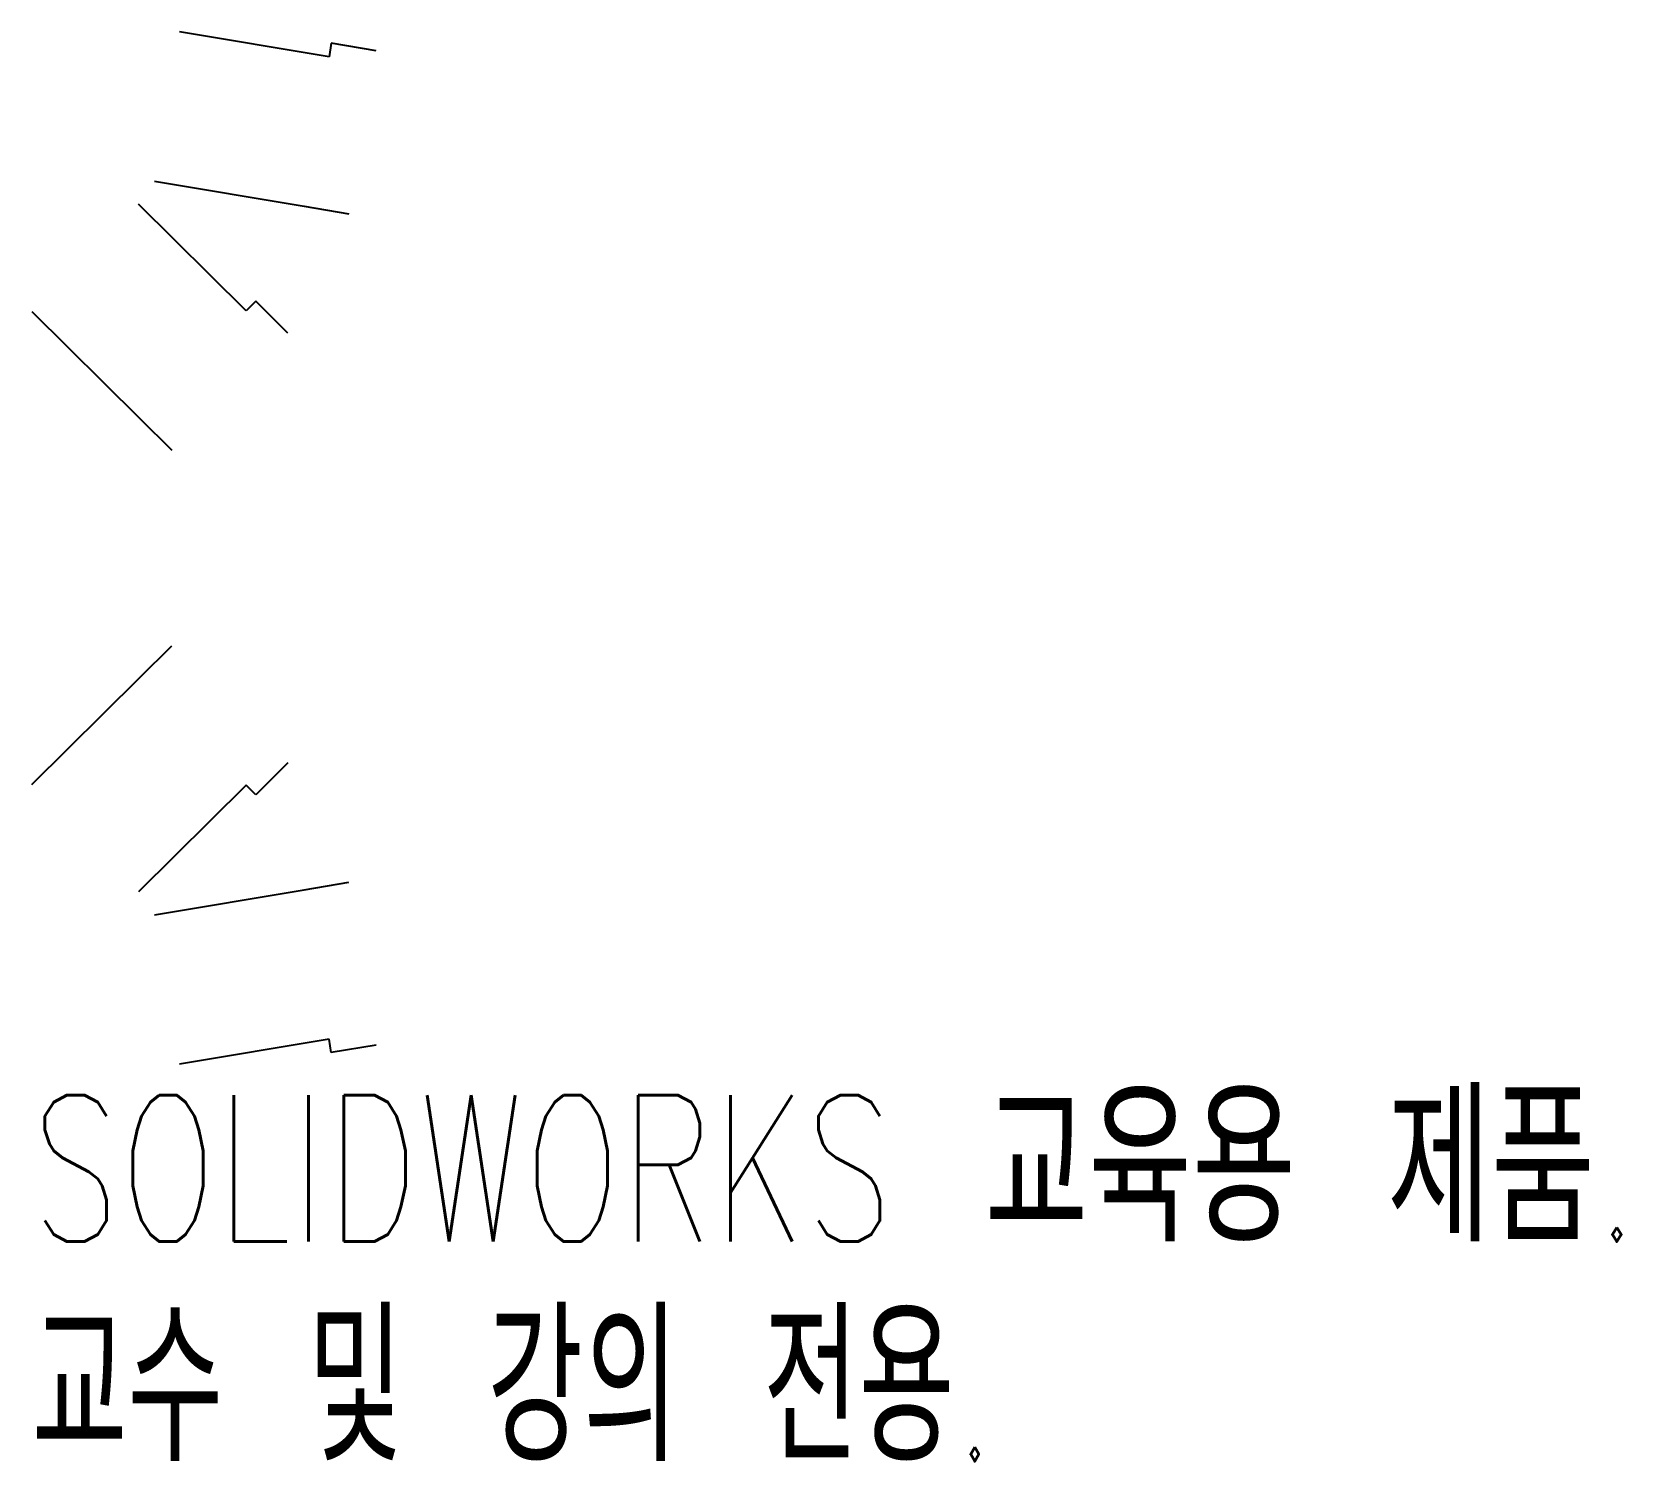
# Model space of a CAD drawing. Header units: millimetres. Extents: x -32.9 to 19.6, y -30.1 to 17.
import ezdxf

# ---------------------------------------------------------------- set-up
doc = ezdxf.new("R2010")
doc.units = ezdxf.units.MM
doc.styles.add('SLDTEXTSTYLE0', font='TXT', dxfattribs={"width": 0.7, "bigfont": 'bigfont'})
doc.styles.add('SLDTEXTSTYLE1', font='TXT', dxfattribs={"width": 0.645455, "bigfont": 'bigfont'})

msp = doc.modelspace()

# ---------------------------------------------------------------- linework, layer by layer
at = {"color": 7, "linetype": 'Continuous'}
for p, q in [((-23.067, 16.213), (-27.998, 17.038)), ((-22.993, 16.657), (-23.067, 16.213)), ((-21.513, 16.41), (-22.993, 16.657)), ((-28.823, 12.107), (-23.892, 11.282)), ((-25.805, 7.831), (-29.356, 11.352)), ((-23.892, 11.282), (-22.413, 11.034)), ((-25.488, 8.151), (-25.805, 7.831)), ((-24.423, 7.095), (-25.488, 8.151)), ((-32.876, 7.801), (-29.325, 4.281)), ((-29.325, 4.281), (-28.26, 3.225)), ((-29.325, -4.281), (-28.26, -3.225)), ((-32.876, -7.801), (-29.325, -4.281)), ((-24.423, -7.095), (-25.488, -8.151)), ((-25.805, -7.831), (-29.356, -11.352)), ((-25.488, -8.151), (-25.805, -7.831)), ((-28.823, -12.107), (-23.892, -11.282)), ((-23.892, -11.282), (-22.413, -11.034)), ((-23.067, -16.213), (-27.998, -17.038)), ((-22.993, -16.657), (-23.067, -16.213)), ((-21.513, -16.41), (-22.993, -16.657))]:
    msp.add_line(p, q, dxfattribs=at)

# ---------------------------------------------------------------- texts
at = {"color": 7, "linetype": 'Continuous', "char_height": 4.83362, "attachment_point": 1}
for s, insert, style in [('SOLIDWORKS 교육용 제품.', (-32.876, -18.058), 'SLDTEXTSTYLE0'), ('교수 및 강의 전용.', (-32.876, -25.308), 'SLDTEXTSTYLE1')]:
    msp.add_mtext(s, dxfattribs=dict(at, insert=insert, style=style))

doc.saveas('drawing.dxf')
